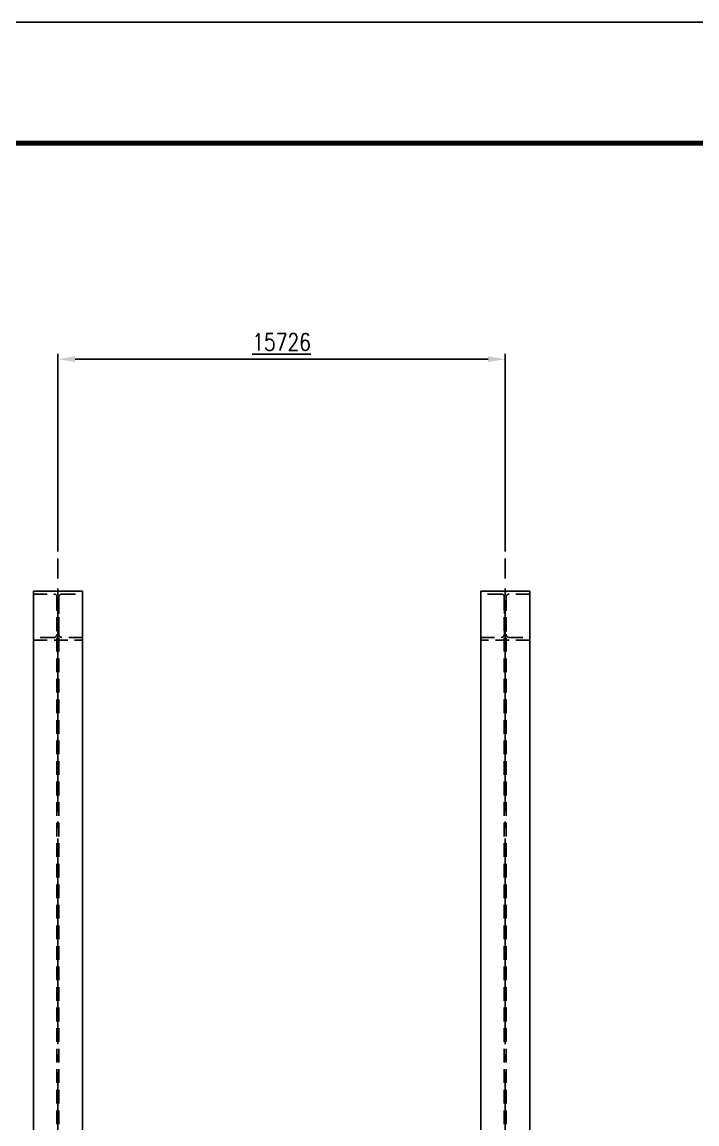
# Model space of a CAD drawing. Header units: millimetres. Extents: x 0 to 134087, y -49114 to 20834.
# Drawn here: x 76526 to 79977, y 15202 to 20834 of the extents above; entities that cross this region are included whole.
import ezdxf

# ---------------------------------------------------------------- set-up
doc = ezdxf.new("R2010")
doc.units = ezdxf.units.MM
doc.header["$LTSCALE"] = 35
doc.linetypes.add('JNK-CENTER', pattern=[34, 30, -1.5, 1, -1.5])
doc.linetypes.add('JNK-HIDDEN', pattern=[3, 2, -1])
for name, color, linetype in [('CEN-R', 1, 'JNK-CENTER'), ('CON-G', 3, 'Continuous'), ('HID-Y', 2, 'JNK-HIDDEN')]:
    doc.layers.add(name, color=color, linetype=linetype)
doc.styles.add('SIMPLEX', font='simplex.shx', dxfattribs={"width": 0.8})
doc.dimstyles.new('DIM35', dxfattribs={"dimscale": 35, "dimtxt": 2.5, "dimasz": 2.5, "dimexe": 0.8, "dimexo": 1, "dimgap": 1, "dimtad": 1, "dimdec": 1, "dimdsep": 46, "dimtxsty": 'SIMPLEX', "dimcen": 0, "dimclrd": 7, "dimclre": 7, "dimclrt": 2, "dimadec": 1, "dimazin": 2, "dimtfac": 1, "dimtdec": 1, "dimtix": 1, "dimtmove": 2, "dimatfit": 2, "dimfxl": 1, "dimtfill": 1, "dimarcsym": 1})

# ---------------------------------------------------------------- blocks, each defined once
blk = doc.blocks.new('TITLE')
at = {"color": 7}
blk.add_line((841, 594.85), (0, 594.85), dxfattribs=at)
at = {"color": 7, "const_width": 0.707}
blk.add_lwpolyline([(823.32, 577.17), (27.94, 577.17)], dxfattribs=at)
blk = doc.blocks.new('*D754')
at = {"color": 7, "linetype": 'ByBlock', "lineweight": -2, "transparency": 16777216}
for p, q in [((76709.5, 18127.4), (76709.5, 19138.7)), ((76797, 19110.7), (78908.8, 19110.7)), ((78996.3, 18127.4), (78996.3, 19138.7))]:
    blk.add_line(p, q, dxfattribs=at)
at = {"color": 7, "transparency": 16777216}
for points in [[(76797, 19125.3), (76797, 19096.1), (76709.5, 19110.7)], [(78908.8, 19125.3), (78908.8, 19096.1), (78996.3, 19110.7)]]:
    blk.add_solid(points, dxfattribs=at)
at = {"layer": 'DEFPOINTS', "color": 0, "transparency": 16777216}
for p in [(78996.3, 19110.7), (76709.5, 18092.4, 0), (78996.3, 18092.4, 0)]:
    blk.add_point(p, dxfattribs=at)
at = {"color": 2, "transparency": 16777216, "insert": (77852.9, 19198.2), "char_height": 87.5, "attachment_point": 5, "style": 'SIMPLEX', "bg_fill": 3, "box_fill_scale": 1.1, "bg_fill_color": 256, "bg_fill_true_color": 13158600, "bg_fill_transparency": 0}
blk.add_mtext('\\L15726', dxfattribs=at)

msp = doc.modelspace()

# ---------------------------------------------------------------- linework, layer by layer
at = {"layer": 'CEN-R'}
for p, q in [((76709.4926, 9660.5162), (76709.4926, 18092.361, 0)), ((78996.3297, 9660.5162), (78996.3297, 18092.361, 0))]:
    msp.add_line(p, q, dxfattribs=at)
at = {"layer": 'CON-G'}
for p, q in [((76584.4924, 17924.5162), (76834.4926, 17924.5162)), ((76584.4926, 11526.5162), (76584.4926, 17924.5162)), ((76584.4926, 17924.5162), (76834.4926, 17924.5162, 0)), ((76834.4926, 11526.5162), (76834.4926, 17924.5162)), ((78871.3297, 11526.5162), (78871.3297, 17924.5162)), ((79121.3297, 17924.5162), (78871.3297, 17924.5162, 0)), ((79121.33, 17924.5162), (78871.3297, 17924.5162)), ((79121.3297, 11526.5162), (79121.3297, 17924.5162))]:
    msp.add_line(p, q, dxfattribs=at)
at = {"layer": 'HID-Y'}
for p, q in [((76704.4926, 11526.5162), (76704.4926, 17924.5162)), ((76714.4926, 11526.5162), (76714.4926, 17924.5162)), ((78991.3297, 11526.5162), (78991.3297, 17924.5162)), ((79001.3297, 11526.5162), (79001.3297, 17924.5162))]:
    msp.add_line(p, q, dxfattribs=at)
for points in [[(76834.4926, 17674.5162), (76834.4926, 17688.5162), (76729.9925, 17688.5162, -0.414213562), (76713.9925, 17704.5162), (76713.9925, 17894.5162, -0.414213562), (76729.9925, 17910.5162), (76834.4926, 17910.5162), (76834.4926, 17924.5162), (76584.4924, 17924.5162), (76584.4924, 17910.5162), (76688.9925, 17910.5162, -0.414213562), (76704.9925, 17894.5162), (76704.9925, 17704.5162, -0.414213562), (76688.9925, 17688.5162), (76584.4924, 17688.5162), (76584.4924, 17674.5162)], [(78871.3297, 17674.5162), (78871.3297, 17688.5162), (78975.8298, 17688.5162, 0.414213562), (78991.8298, 17704.5162), (78991.8298, 17894.5162, 0.414213562), (78975.8298, 17910.5162), (78871.3297, 17910.5162), (78871.3297, 17924.5162), (79121.33, 17924.5162), (79121.33, 17910.5162), (79016.8299, 17910.5162, 0.414213562), (79000.8299, 17894.5162), (79000.8299, 17704.5162, 0.414213562), (79016.8299, 17688.5162), (79121.33, 17688.5162), (79121.33, 17674.5162)]]:
    msp.add_lwpolyline(points, format="xyb", close=True, dxfattribs=at)

# ---------------------------------------------------------------- block references
at = {"linetype": 'ByBlock', "xscale": 34.99999999649994, "yscale": 34.99999999649994, "zscale": 34.99999999649994}
msp.add_blockref('TITLE', (62431.2031, 13.8326), dxfattribs=at)

# ---------------------------------------------------------------- next in the draw order: dimensions: what is measured, and where the dimension line sits
dim = msp.add_linear_dim(base=(78996.3297, 19110.7109), p1=(76709.4926, 18092.361, 0), p2=(78996.3297, 18092.361, 0), text='%%u15726', dimstyle='DIM35')
dim.commit()
dim.dimension.update_dxf_attribs({"geometry": '*D754', "text_midpoint": (77852.9112, 19198.2109)})

doc.saveas('drawing.dxf')
